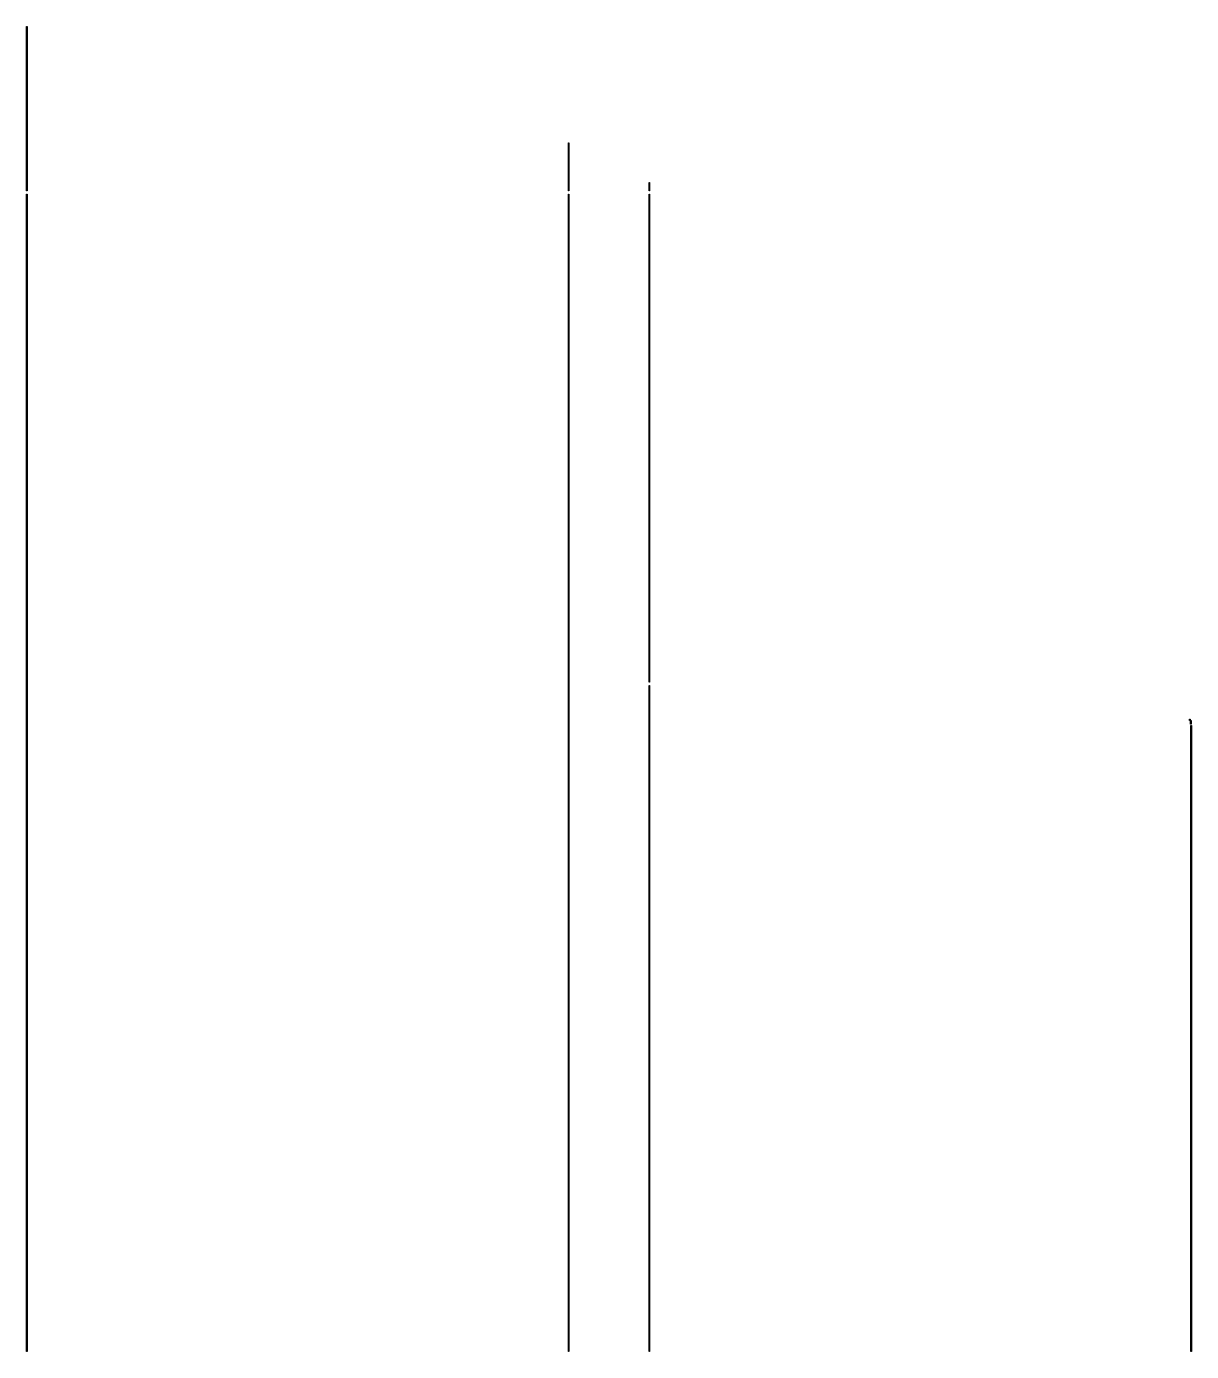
# Model space of a CAD drawing. Header units: millimetres. Extents: x -28.9 to 14.3, y -25.1 to 24.
import ezdxf

# ---------------------------------------------------------------- set-up
doc = ezdxf.new("R2010")
doc.units = ezdxf.units.MM

msp = doc.modelspace()

# ---------------------------------------------------------------- linework, layer by layer
for points in [[(-28.917, 17.95), (-28.917, 24.049816), (-28.897, 24.049816), (-28.897, 17.95)], [(-8.797, 17.95), (-8.797, 19.728674), (-8.777, 19.728674), (-8.777, 17.95)], [(-5.797, 17.95), (-5.797, 18.252575), (-5.777, 18.252575), (-5.777, 17.95)], [(-28.917, -25.15), (-28.917, 17.83), (-28.897, 17.83), (-28.897, -25.15)], [(-8.797, -25.15), (-8.797, 17.83), (-8.777, 17.83), (-8.777, -25.15)], [(-5.797, -0.295), (-5.797, 17.83), (-5.777, 17.83), (-5.777, -0.295)], [(-5.797, -25.15), (-5.797, -0.415), (-5.777, -0.415), (-5.777, -25.15)], [(14.274537, -1.719089), (14.274537, -1.676395), (14.294537, -1.676395), (14.294537, -1.719089)], [(14.310071, -1.85156), (14.310071, -1.719089), (14.330071, -1.719089), (14.330071, -1.85156)], [(14.323, -25.15), (14.323, -1.900116), (14.343, -1.900116), (14.343, -25.15)]]:
    msp.add_lwpolyline(points, close=True)

doc.saveas('drawing.dxf')
